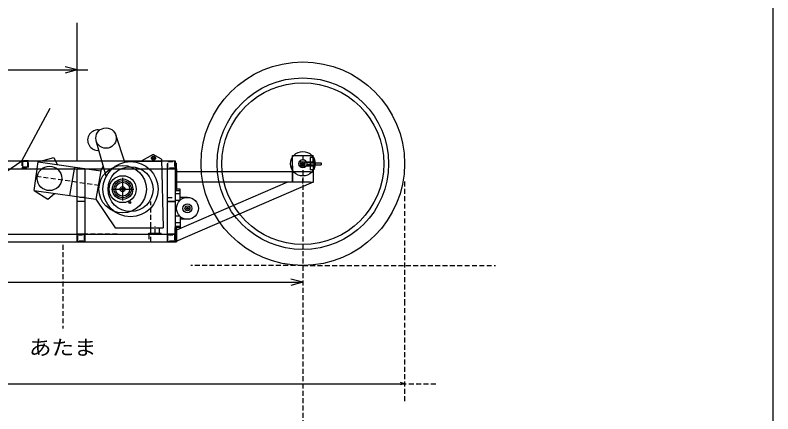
# Model space of a CAD drawing. Units: millimetres, scale not verified. Extents: x -3927 to 20054, y -11123 to 3558.
# Drawn here: x 146 to 2000, y -300 to 676 of the extents above; entities that cross this region are included whole.
import ezdxf
from ezdxf.enums import TextEntityAlignment as Align

# ---------------------------------------------------------------- set-up
doc = ezdxf.new("R2010")
doc.units = ezdxf.units.MM
doc.header["$LTSCALE"] = 10
doc.header["$PDMODE"] = 32
doc.header["$PDSIZE"] = 5
doc.linetypes.add('CHAIN2', pattern=[12, 9, -1, 1, -1])
doc.linetypes.add('DASHED1', pattern=[1.8, 1.2, -0.6])
for name, color, linetype in [('0-0_ふれーむ', 7, 'Continuous'), ('0-1_車輪', 7, 'Continuous'), ('0-3_エンジン', 7, 'Continuous'), ('0-4_寸法', 4, 'Continuous'), ('0-8_ふれーむ', 7, 'Continuous'), ('0-9_ふれーむ', 7, 'Continuous'), ('0-A', 4, 'Continuous')]:
    doc.layers.add(name, color=color, linetype=linetype)
doc.styles.add('ＭＳ ゴシック', font='')
doc.styles.get('ＭＳ ゴシック').set_extended_font_data('MS Gothic')

msp = doc.modelspace()

# ---------------------------------------------------------------- linework, layer by layer
at = {"layer": '0-0_ふれーむ'}
for p, q in [((-682.5, 318.69), (537.5, 318.69)), ((537.5, 318.69), (537.5, 299.69)), ((825, 331.99), (875, 331.99)), ((845, 316.99), (840, 316.99)), ((840, 316.99), (840, 306.99)), ((845, 316.99), (865, 316.99)), ((865, 316.99), (875, 316.99)), ((875, 316.99), (875, 331.99)), ((875, 326.99), (877, 326.99)), ((877, 326.99), (877, 296.99)), ((-637.5, 299.69), (478.66, 299.69)), ((478.66, 299.69), (537.5, 299.69)), ((537.5, 313.69), (540.5, 313.69)), ((540.5, 299.69), (540.5, 313.69)), ((540.5, 299.69), (540.5, 249.69)), ((845, 306.99), (840, 306.99)), ((845, 306.99), (865, 306.99)), ((870, 314.49), (859.68, 314.49)), ((870, 309.49), (859.68, 309.49)), ((865, 306.99), (875, 306.99)), ((870, 314.49), (895, 314.49)), ((870, 309.49), (895, 309.49)), ((875, 306.99), (875, 266.99)), ((875, 296.99), (877, 296.99)), ((895, 314.49), (895, 309.49)), ((746.79, 291.99), (540.5, 291.99)), ((868, 291.99), (746.79, 291.99)), ((868, 291.99), (875, 291.99)), ((875, 266.99), (537.5, 120.69)), ((746.79, 266.99), (540.5, 266.99)), ((812.14, 266.99), (540.5, 149.24)), ((868, 266.99), (746.79, 266.99)), ((868, 266.99), (875, 266.99)), ((537.5, 249.69), (540.5, 249.69)), ((537.5, 155.69), (540.5, 155.69)), ((537.5, 120.69), (537.5, 155.69)), ((540.5, 155.69), (540.5, 120.69)), ((-358.5, 139.69), (537.5, 139.69)), ((503.5, 139.69), (503.5, 141.69)), ((-358.5, 120.69), (537.5, 120.69)), ((537.5, 120.69), (540.5, 120.69))]:
    msp.add_line(p, q, dxfattribs=at)
at = {"layer": '0-0_ふれーむ', "linetype": 'DASHED1'}
for p, q in [((162.5, 318.69), (162.5, 302.69)), ((178.5, 318.69), (162.5, 318.69)), ((176.9, 317.09), (164.1, 317.09)), ((164.1, 317.09), (164.1, 304.29)), ((176.9, 304.29), (176.9, 317.09)), ((178.5, 302.69), (178.5, 318.69)), ((162.5, 302.69), (178.5, 302.69)), ((164.1, 304.29), (176.9, 304.29)), ((316.62, 299.69), (297.62, 299.69)), ((537.5, 299.69), (518.5, 299.69)), ((316.62, 139.69), (297.62, 139.69)), ((297.62, 139.69), (316.62, 139.69)), ((396.12, 139.69), (309.98, 139.69)), ((473.5, 139.69), (473.5, 120.69)), ((481, 139.69), (481, 141.69)), ((496, 139.69), (496, 141.69)), ((537.5, 139.69), (518.5, 139.69)), ((518.5, 139.69), (537.5, 139.69)), ((537.5, 139.69), (518.5, 139.69)), ((297.62, 120.69), (316.62, 120.69)), ((316.62, 120.69), (297.62, 120.69))]:
    msp.add_line(p, q, dxfattribs=at)
at = {"layer": '0-0_ふれーむ', "color": 4, "linetype": 'DASHED1'}
msp.add_line((488.5, 139.69), (488.5, 145.29), dxfattribs=at)
at = {"layer": '0-0_ふれーむ'}
for points in [[(-258.5, 139.69), (-29.5, 187.78), (162.5, 318.69), (232.04, 447.74)], [(825, 306.99), (825, 266.99), (825, 331.99)], [(875, 326.99), (868, 326.99), (868, 296.99)], [(875, 296.99), (873.98, 296.99), (868, 296.99)], [(473.5, 139.69), (473.5, 141.69), (503.5, 141.69)]]:
    msp.add_lwpolyline(points, dxfattribs=at)
at = {"layer": '0-0_ふれーむ', "linetype": 'DASHED1'}
for points in [[(297.62, 299.69), (316.62, 299.69), (297.62, 299.69)], [(518.5, 120.69), (537.5, 120.69), (518.5, 120.69)], [(518.5, 120.69), (537.5, 120.69), (518.5, 120.69)]]:
    msp.add_lwpolyline(points, dxfattribs=at)
at = {"layer": '0-0_ふれーむ'}
for radius in [10, 5]:
    msp.add_circle((850, 311.99), radius, dxfattribs=at)
at = {"layer": '0-1_車輪', "color": 4, "linetype": 'DASHED1'}
msp.add_line((850, 263.19), (850, 280.24), dxfattribs=at)
at = {"layer": '0-1_車輪'}
for radius in [249, 210, 198]:
    msp.add_circle((850, 311.99), radius, dxfattribs=at)
at = {"layer": '0-1_車輪', "color": 3}
msp.add_circle((850, 311.99), 30, dxfattribs=at)
at = {"layer": '0-1_車輪'}
msp.add_point((850, 311.99), dxfattribs=at)
at = {"layer": '0-3_エンジン'}
for p, q in [((414.79, 315.79), (392.18, 382.7)), ((369.05, 281.67), (344.46, 367.83)), ((504.43, 322.74), (483.8, 334.52)), ((413.93, 318.31), (504.53, 318.31)), ((504.43, 322.74), (508.5, 154.7)), ((291.61, 303.89), (279.11, 234.25)), ((356, 294.7), (361.97, 306.49)), ((192.56, 246.62), (343.5, 225.05)), ((537.5, 249.69), (537.5, 155.69)), ((343.5, 225.05), (391, 154.7)), ((567.7, 229.49), (549.5, 229.49)), ((548.8, 221.69), (537.5, 221.69)), ((548.8, 183.69), (537.5, 183.69)), ((549.5, 183.02), (549.5, 155.69)), ((567.7, 175.89), (549.5, 175.89)), ((391, 154.7), (508.5, 154.7)), ((549.5, 155.69), (537.5, 155.69))]:
    msp.add_line(p, q, dxfattribs=at)
at = {"layer": '0-3_エンジン', "linetype": 'DASHED1'}
for p, q in [((197.56, 281.62), (351, 259.7)), ((537.5, 246.19), (552.26, 246.19)), ((549.5, 238.19), (537.5, 238.19)), ((478.5, 120.7), (478.5, 219.69)), ((549.5, 167.19), (537.5, 167.19)), ((537.5, 159.19), (554.86, 159.19))]:
    msp.add_line(p, q, dxfattribs=at)
at = {"layer": '0-3_エンジン', "linetype": 'CHAIN2'}
for p, q in [((409.1, 277.2), (409.1, 222.2)), ((381.6, 249.7), (436.6, 249.7))]:
    msp.add_line(p, q, dxfattribs=at)
at = {"layer": '0-3_エンジン', "color": 4, "linetype": 'DASHED1'}
msp.add_line((488.5, 139.69), (488.5, 158.41), dxfattribs=at)
at = {"layer": '0-3_エンジン'}
for points in [[(483.8, 334.52), (483.5, 334.7), (454.59, 318.31)], [(192.56, 246.62), (202.56, 316.62), (356, 294.7), (343.5, 225.05)], [(202.56, 316.62), (241.01, 327.62), (248.75, 310.02)], [(192.56, 246.62), (226.43, 225.34), (242.73, 239.45)], [(549.5, 222.37), (549.5, 249.69), (537.5, 249.69)]]:
    msp.add_lwpolyline(points, dxfattribs=at)
msp.add_lwpolyline([(478.5, 154.7), (498.5, 154.7), (498.5, 139.69), (478.5, 139.69)], close=True, dxfattribs=at)
for centre, radius in [((368.5, 374.69), 25), ((428.5, 249.7), 67.5), ((484.58, 325.51), 5), ((230.17, 276.17), 30), ((428.5, 249.7), 55), ((409.1, 249.7), 33), ((409.1, 249.7), 25), ((409.1, 249.7), 6.25), ((567.7, 202.69), 26.8), ((567.7, 202.69), 11), ((567.7, 202.69), 6)]:
    msp.add_circle(centre, radius, dxfattribs=at)
at = {"layer": '0-3_エンジン', "color": 3}
for radius in [58, 21, 17]:
    msp.add_circle((409.1, 249.7), radius, dxfattribs=at)
at = {"layer": '0-3_エンジン'}
msp.add_arc((348.5, 369.69), 25, 79.68617, 275.80293, dxfattribs=at)
for p in [(484.58, 325.51), (409.1, 249.7), (426.95, 217.2), (567.7, 202.69)]:
    msp.add_point(p, dxfattribs=at)
at = {"layer": '0-4_寸法', "linetype": 'DASHED1'}
for p, q in [((850, 331.99), (850, -1114.38)), ((850, 311.99), (850.91, 311.99)), ((1099, 268.19), (1099, -23.27))]:
    msp.add_line(p, q, dxfattribs=at)
at = {"layer": '0-4_寸法', "color": 3, "linetype": 'DASHED1'}
msp.add_line((263.02, 113.44), (263.02, -91.6), dxfattribs=at)
at = {"layer": '0-4_寸法', "color": 7, "linetype": 'DASHED1'}
for p, q in [((850, 62.99), (575.9, 62.99)), ((850, 62.99), (1321.53, 62.99)), ((1099, -23.27), (1099, -270.82)), ((-1158.77, -226.43), (1180.97, -226.43))]:
    msp.add_line(p, q, dxfattribs=at)
at = {"layer": '0-4_寸法'}
for p, q in [((-650, 22.04), (850, 22.04)), ((850, 22.04), (821.02, 29.81)), ((850, 22.04), (821.02, 14.28)), ((-1006.5, -226.43), (1099, -226.43)), ((1099, -226.43), (1089.34, -223.84)), ((1099, -226.43), (1089.34, -229.02))]:
    msp.add_line(p, q, dxfattribs=at)
at = {"layer": '0-4_寸法', "color": 7}
msp.add_lwpolyline([(-2000, -1385), (-2000, 1915), (2000, 1915), (2000, -1385)], dxfattribs=at)
at = {"layer": '0-8_ふれーむ'}
msp.add_line((297.62, 299.69), (316.62, 299.69), dxfattribs=at)
msp.add_lwpolyline([(316.62, 139.69), (297.62, 139.69), (297.62, 299.69)], dxfattribs=at)
msp.add_lwpolyline([(518.5, 299.69), (537.5, 299.69), (537.5, 139.69), (518.5, 139.69)], close=True, dxfattribs=at)
at = {"layer": '0-9_ふれーむ', "linetype": 'DASHED1'}
for p, q in [((518.5, 318.69), (535.9, 318.69)), ((316.62, 299.69), (297.62, 299.69)), ((316.62, 229.53), (297.62, 229.53)), ((518.5, 229.53), (537.5, 229.53))]:
    msp.add_line(p, q, dxfattribs=at)
at = {"layer": '0-9_ふれーむ'}
msp.add_line((297.62, 299.69), (316.62, 299.69), dxfattribs=at)
at = {"layer": '0-9_ふれーむ', "linetype": 'DASHED1'}
msp.add_lwpolyline([(537.5, 318.69), (537.5, 299.69), (518.5, 299.69), (518.5, 318.69)], dxfattribs=at)
for points in [[(520.1, 317.09), (535.9, 317.09), (535.9, 301.29), (520.1, 301.29)], [(299.23, 138.09), (315.03, 138.09), (315.03, 122.29), (299.23, 122.29)], [(520.1, 138.09), (535.9, 138.09), (535.9, 122.29), (520.1, 122.29)]]:
    msp.add_lwpolyline(points, close=True, dxfattribs=at)
at = {"layer": '0-9_ふれーむ'}
for points in [[(316.62, 299.69), (316.62, 219.69), (297.62, 219.69), (297.62, 299.69)], [(316.62, 219.69), (316.62, 120.69), (297.62, 120.69), (297.62, 219.69)]]:
    msp.add_lwpolyline(points, dxfattribs=at)
for points in [[(537.5, 299.69), (537.5, 219.69), (518.5, 219.69), (518.5, 299.69)], [(537.5, 219.69), (537.5, 120.69), (518.5, 120.69), (518.5, 219.69)]]:
    msp.add_lwpolyline(points, close=True, dxfattribs=at)
at = {"layer": '0-A', "color": 7}
for p, q in [((297.62, 318.69), (297.62, 657.08)), ((-701.48, 541.65), (324.1, 541.65))]:
    msp.add_line(p, q, dxfattribs=at)
at = {"layer": '0-A'}
for p, q in [((-682.5, 541.65), (297.62, 541.65)), ((297.62, 541.65), (268.65, 549.41)), ((297.62, 541.65), (268.65, 533.88))]:
    msp.add_line(p, q, dxfattribs=at)

# ---------------------------------------------------------------- texts
at = {"layer": '0-4_寸法', "color": 3, "style": 'ＭＳ ゴシック', "width": 1.1}
msp.add_text('あたま', height=36.66, dxfattribs=at).set_placement((180.02, -167.08), align=Align.BOTTOM_LEFT)

doc.saveas('drawing.dxf')
